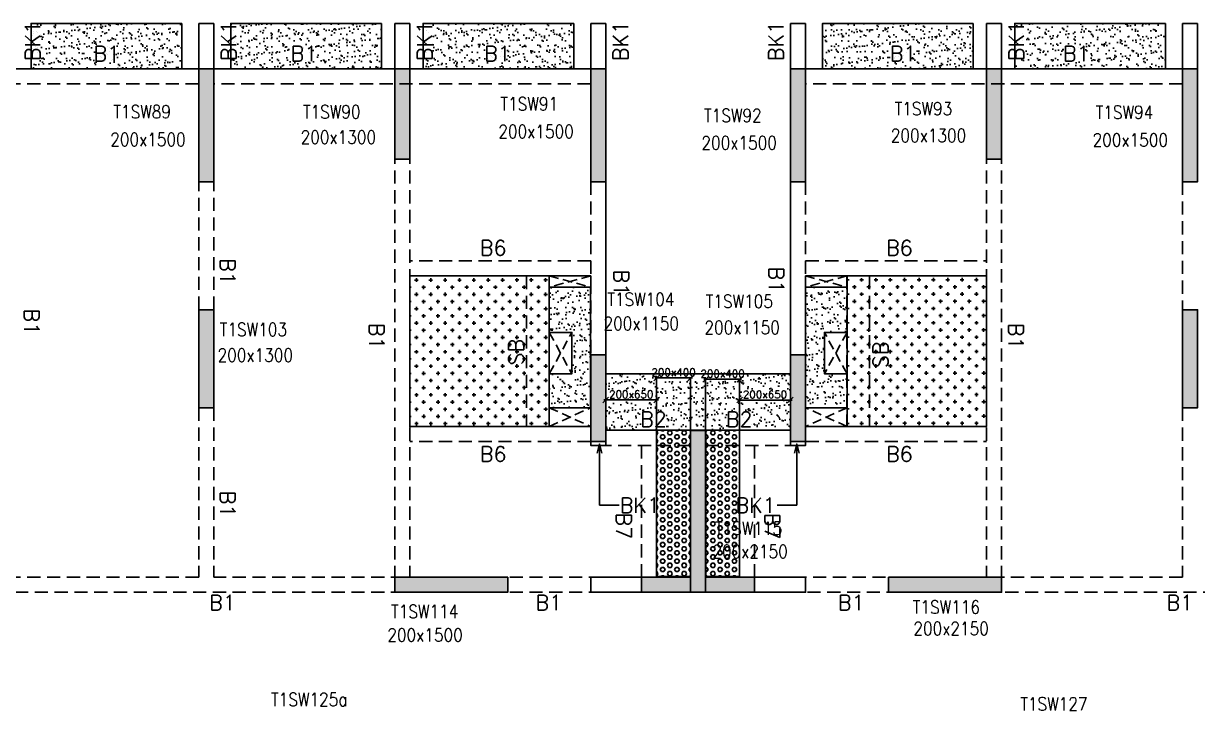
# Model space of a CAD drawing. Header units: millimetres. Extents: x 1078357 to 2594950, y -5122486 to -4636555.
# Drawn here: x 1537999 to 1553574, y -4662577 to -4653458 of the extents above; entities that cross this region are included whole.
import ezdxf

# ---------------------------------------------------------------- set-up
doc = ezdxf.new("R2010")
doc.units = ezdxf.units.MM
doc.header["$PDMODE"] = 35
for name, pattern in [('CONTINOUS', [0]), ('HIDDEN', [0.375, 0.25, -0.125]), ('New Retail block$0$CONTINOUS', [0])]:
    doc.linetypes.add(name, pattern=pattern)
doc.layers.get('0').update_dxf_attribs({"lineweight": 0})
doc.layers.get('Defpoints').update_dxf_attribs({"lineweight": 0})
for name, color, linetype, lineweight in [('A-_ANOTDIMA_D-', 6, 'Continuous', 13), ('COL. NO.', 30, 'Continuous', 25), ('COL. SIZE', 7, 'Continuous', 25), ('DIM', 9, 'Continuous', 25), ('HATCH', 8, 'Continuous', 30)]:
    doc.layers.add(name, color=color, linetype=linetype, lineweight=lineweight)
for name, color, linetype in [('B-200x325', 201, 'HIDDEN'), ('DROP SLAB', 8, 'Continuous'), ('NON STR. RCC WALL', 6, 'Continuous'), ('S-BEAM', 3, 'HIDDEN'), ('S-BEAM NO.', 6, 'Continuous'), ('S-COLUMN', 1, 'Continuous'), ('S-CUTOUT', 8, 'HIDDEN'), ('S-SLAB-PROJECTION', 54, 'New Retail block$0$CONTINOUS'), ('SLAB FOLD', 8, 'Continuous')]:
    doc.layers.add(name, color=color, linetype=linetype)
doc.styles.add('Roman', font='romans')
doc.styles.add('ROMANS', font='romans.shx', dxfattribs={"width": 0.85})
doc.dimstyles.new('HARESH', dxfattribs={"dimtxt": 150, "dimasz": 75, "dimexe": 0, "dimexo": 0, "dimgap": 25, "dimtad": 1, "dimdec": 0, "dimdsep": 46, "dimtxsty": 'Roman', "dimblk": 'OBLIQUE', "dimcen": 225, "dimdle": 25, "dimclrd": 2, "dimclre": 2, "dimclrt": 7, "dimadec": 8, "dimazin": 1, "dimtfac": 1, "dimtdec": 0, "dimtmove": 0, "dimatfit": 0, "dimfxl": 1, "dimlwd": -1, "dimlwe": -1, "dimarcsym": 0})
pattern_1 = [(37.4701541, (-1436358.95, 9333512.38), (-4.7236114, 146.8264517), [0, -115.824, 0, -129.54, 0, -123.825]), (7.4701541, (-1436358.95, 9333512.38), (134.9689868, 214.9772528), [0, -62.484, 0, -104.394, 0, -40.005]), (327.4701541, (-1436452.68, 9333512.43), (237.2979035, 0.3075449), [0, -38.1, 0, -137.16, 0, -179.07]), (317.4701541, (-1436452.68, 9333512.43), (229.1017424, 66.759465), [0, -19.05, 0, -89.916, 0, -102.87])]
pattern_2 = [(180.03079016, (-2892142.08, 14067667.74), (-95.1987999, -95.3011726), [47.625, -142.875]), (270.03079016, (-2892165.9, 14067691.54), (95.3011726, -95.1987999), [47.625, -142.875])]
pattern_3 = [(180, (1472199.53, -4472052.85), (-7e-15, -54.992613), [31.75, -63.5]), (300, (1472199.53, -4472052.85), (47.625, 27.496307), [31.75, -63.5]), (240, (1472167.78, -4472052.85), (47.625, -27.496307), [31.75, -63.5])]

# ---------------------------------------------------------------- blocks, each defined once
blk = doc.blocks.new('_Oblique')
at = {"color": 0, "linetype": 'ByBlock', "lineweight": -2}
blk.add_line((-0.5, -0.5), (0.5, 0.5), dxfattribs=at)
blk = doc.blocks.new('*D1235')
at = {"layer": 'Defpoints', "color": 0, "ltscale": 700, "transparency": 16777216}
for p in [(1546399, -4658162), (1546399, -4658857, 0), (1546849, -4658857, 0)]:
    blk.add_point(p, dxfattribs=at)
at = {"layer": 'DIM', "color": 2, "ltscale": 700, "transparency": 16777216}
for p, q in [((1546874, -4658162), (1546374, -4658162)), ((1546399, -4658857), (1546399, -4658162)), ((1546849, -4658857), (1546849, -4658162))]:
    blk.add_line(p, q, dxfattribs=at)
at = {"layer": 'DIM', "color": 2, "ltscale": 700, "transparency": 16777216, "xscale": 75, "yscale": 75, "zscale": 75, "rotation": 180}
blk.add_blockref('_Oblique', (1546399, -4658162), dxfattribs=at)
at = {"layer": 'DIM', "color": 2, "ltscale": 700, "transparency": 16777216, "xscale": 75, "yscale": 75, "zscale": 75}
blk.add_blockref('_Oblique', (1546849, -4658162), dxfattribs=at)
at = {"layer": 'DIM', "color": 7, "ltscale": 700, "transparency": 16777216, "insert": (1546624, -4658087), "char_height": 150, "attachment_point": 5, "style": 'Roman'}
blk.add_mtext('{\\H0.666667x;200x400}', dxfattribs=at)
blk = doc.blocks.new('*D1236')
at = {"layer": 'Defpoints', "color": 0, "ltscale": 700, "transparency": 16777216}
for p in [(1545724, -4658455), (1545724, -4658857, 0), (1546399, -4658857, 0)]:
    blk.add_point(p, dxfattribs=at)
at = {"layer": 'DIM', "color": 2, "ltscale": 700, "transparency": 16777216}
for p, q in [((1546424, -4658455), (1545699, -4658455)), ((1545724, -4658857), (1545724, -4658455)), ((1546399, -4658857), (1546399, -4658455))]:
    blk.add_line(p, q, dxfattribs=at)
at = {"layer": 'DIM', "color": 2, "ltscale": 700, "transparency": 16777216, "xscale": 75, "yscale": 75, "zscale": 75, "rotation": 180}
blk.add_blockref('_Oblique', (1545724, -4658455), dxfattribs=at)
at = {"layer": 'DIM', "color": 2, "ltscale": 700, "transparency": 16777216, "xscale": 75, "yscale": 75, "zscale": 75}
blk.add_blockref('_Oblique', (1546399, -4658455), dxfattribs=at)
at = {"layer": 'DIM', "color": 7, "ltscale": 700, "transparency": 16777216, "insert": (1546062, -4658380), "char_height": 150, "attachment_point": 5, "style": 'Roman'}
blk.add_mtext('{\\H0.666667x;200x650}', dxfattribs=at)
blk = doc.blocks.new('*D1237')
at = {"layer": 'Defpoints', "color": 0, "ltscale": 700, "transparency": 16777216}
for p in [(1547499, -4658181), (1547049, -4658857, 0), (1547499, -4658857, 0)]:
    blk.add_point(p, dxfattribs=at)
at = {"layer": 'DIM', "color": 2, "ltscale": 700, "transparency": 16777216}
for p, q in [((1547024, -4658181), (1547524, -4658181)), ((1547049, -4658857), (1547049, -4658181)), ((1547499, -4658857), (1547499, -4658181))]:
    blk.add_line(p, q, dxfattribs=at)
at = {"layer": 'DIM', "color": 2, "ltscale": 700, "transparency": 16777216, "xscale": 75, "yscale": 75, "zscale": 75, "rotation": 180}
blk.add_blockref('_Oblique', (1547049, -4658181), dxfattribs=at)
at = {"layer": 'DIM', "color": 2, "ltscale": 700, "transparency": 16777216, "xscale": 75, "yscale": 75, "zscale": 75}
blk.add_blockref('_Oblique', (1547499, -4658181), dxfattribs=at)
at = {"layer": 'DIM', "color": 7, "ltscale": 700, "transparency": 16777216, "insert": (1547274, -4658106), "char_height": 150, "attachment_point": 5, "style": 'Roman'}
blk.add_mtext('{\\H0.666667x;200x400}', dxfattribs=at)
blk = doc.blocks.new('*D1238')
at = {"layer": 'Defpoints', "color": 0, "ltscale": 700, "transparency": 16777216}
for p in [(1548174, -4658457), (1547499, -4658857, 0), (1548174, -4658857, 0)]:
    blk.add_point(p, dxfattribs=at)
at = {"layer": 'DIM', "color": 2, "ltscale": 700, "transparency": 16777216}
for p, q in [((1547474, -4658457), (1548199, -4658457)), ((1547499, -4658857), (1547499, -4658457)), ((1548174, -4658857), (1548174, -4658457))]:
    blk.add_line(p, q, dxfattribs=at)
at = {"layer": 'DIM', "color": 2, "ltscale": 700, "transparency": 16777216, "xscale": 75, "yscale": 75, "zscale": 75, "rotation": 180}
blk.add_blockref('_Oblique', (1547499, -4658457), dxfattribs=at)
at = {"layer": 'DIM', "color": 2, "ltscale": 700, "transparency": 16777216, "xscale": 75, "yscale": 75, "zscale": 75}
blk.add_blockref('_Oblique', (1548174, -4658457), dxfattribs=at)
at = {"layer": 'DIM', "color": 7, "ltscale": 700, "transparency": 16777216, "insert": (1547837, -4658382), "char_height": 150, "attachment_point": 5, "style": 'Roman'}
blk.add_mtext('{\\H0.666667x;200x650}', dxfattribs=at)
blk = doc.blocks.new('G$CD63B60BD')
at = {"layer": 'COL. NO.', "linetype": 'Continuous', "style": 'ROMANS', "width": 0.85}
for s, p in [('T1SW91', (74827, 15346, -320)), ('T1SW93', (80056, 15282, -320)), ('T1SW89', (69692, 15241, -320)), ('T1SW90', (72207, 15239, -270)), ('T1SW92', (77528, 15192, -320)), ('T1SW94', (82723, 15234, -320)), ('T1SW104', (76244, 12751, -320)), ('T1SW105', (77550, 12725, -320)), ('T1SW103', (71104, 12350, -320)), ('T1SW115', (77672, 9711, -320)), ('T1SW114', (73376, 8609, -320)), ('T1SW116', (80297, 8667, -320)), ('T1SW125a', (71784, 7441, -320)), ('T1SW127', (81723, 7381, -320))]:
    blk.add_text(s, height=175, dxfattribs=at).set_placement(p)
at = {"layer": 'COL. SIZE', "linetype": 'Continuous', "style": 'ROMANS', "width": 0.85}
for s, p in [('200x1500', (74800, 14979, -320)), ('200x1500', (69651, 14873, -320)), ('200x1300', (72177, 14904, -270)), ('200x1500', (77494, 14828, -320)), ('200x1300', (80006, 14926, -320)), ('200x1500', (82683, 14866, -320)), ('200x1150', (76195, 12430, -320)), ('200x1150', (77534, 12377, -320)), ('200x1300', (71075, 12010, -320)), ('200x2150', (77639, 9404, -320)), ('200x1500', (73327, 8296, -320)), ('200x2150', (80306, 8381, -320))]:
    blk.add_text(s, height=175, dxfattribs=at).set_placement(p)

msp = doc.modelspace()

# ---------------------------------------------------------------- hatches: boundary and pattern name
at = {"layer": 'DROP SLAB'}
h = msp.add_hatch(dxfattribs=at)
h.set_pattern_fill('CROSS', color=8, scale=15, angle=179.96921)
h.set_pattern_definition(pattern_2)
h.paths.add_polyline_path([(1544974.1, -4656808.1), (1543124.4, -4656808.1), (1543124.4, -4658807.9), (1544974.1, -4658807.9)])
h = msp.add_hatch(dxfattribs=at)
h.set_pattern_fill('CROSS', color=8, scale=15, angle=0.03079)
h.set_pattern_definition(pattern_2)
h.paths.add_polyline_path([(1548924.5, -4656808.1), (1550774.4, -4656808.1), (1550774.4, -4658807.9), (1548924.5, -4658807.9)])
at = {"layer": 'HATCH'}
h = msp.add_hatch(dxfattribs=at)
h.set_pattern_fill('AR-SAND', color=8, scale=3, angle=179.97015)
h.set_pattern_definition([(37.4701541, (-1425858.95, 9333512.38), (-4.7236114, 146.8264517), [0, -115.824, 0, -129.54, 0, -123.825]), (7.4701541, (-1425858.95, 9333512.38), (134.9689868, 214.9772528), [0, -62.484, 0, -104.394, 0, -40.005]), (327.4701541, (-1425952.68, 9333512.43), (237.2979035, 0.3075449), [0, -38.1, 0, -137.16, 0, -179.07]), (317.4701541, (-1425952.68, 9333512.43), (229.1017424, 66.759465), [0, -19.05, 0, -89.916, 0, -102.87])])
h.paths.add_polyline_path([(1540099.6, -4653457.9), (1538099.6, -4653457.9), (1538099.6, -4654057.9), (1540099.6, -4654057.9)])
h = msp.add_hatch(dxfattribs=at)
h.set_pattern_fill('AR-SAND', color=8, scale=3, angle=179.97015)
h.set_pattern_definition([(37.4701541, (-1428508.95, 9333512.38), (-4.7236114, 146.8264517), [0, -115.824, 0, -129.54, 0, -123.825]), (7.4701541, (-1428508.95, 9333512.38), (134.9689868, 214.9772528), [0, -62.484, 0, -104.394, 0, -40.005]), (327.4701541, (-1428602.68, 9333512.43), (237.2979035, 0.3075449), [0, -38.1, 0, -137.16, 0, -179.07]), (317.4701541, (-1428602.68, 9333512.43), (229.1017424, 66.759465), [0, -19.05, 0, -89.916, 0, -102.87])])
h.paths.add_polyline_path([(1542749.6, -4653457.9), (1540749.6, -4653457.9), (1540749.6, -4654057.9), (1542749.6, -4654057.9)])
h = msp.add_hatch(dxfattribs=at)
h.set_pattern_fill('AR-SAND', color=8, scale=3, angle=179.97015)
h.set_pattern_definition([(37.4701541, (-1431058.95, 9333512.38), (-4.7236114, 146.8264517), [0, -115.824, 0, -129.54, 0, -123.825]), (7.4701541, (-1431058.95, 9333512.38), (134.9689868, 214.9772528), [0, -62.484, 0, -104.394, 0, -40.005]), (327.4701541, (-1431152.68, 9333512.43), (237.2979035, 0.3075449), [0, -38.1, 0, -137.16, 0, -179.07]), (317.4701541, (-1431152.68, 9333512.43), (229.1017424, 66.759465), [0, -19.05, 0, -89.916, 0, -102.87])])
h.paths.add_polyline_path([(1545299.6, -4653457.9), (1543299.6, -4653457.9), (1543299.6, -4654057.9), (1545299.6, -4654057.9)])
h = msp.add_hatch(dxfattribs=at)
h.set_pattern_fill('AR-SAND', color=8, scale=3, angle=179.97015)
h.set_pattern_definition(pattern_1)
h.paths.add_polyline_path([(1550599.6, -4653457.9), (1548599.6, -4653457.9), (1548599.6, -4654057.9), (1550599.6, -4654057.9)])
h = msp.add_hatch(dxfattribs=at)
h.set_pattern_fill('AR-SAND', color=8, scale=3, angle=179.97015)
h.set_pattern_definition(pattern_1)
h.paths.add_polyline_path([(1553149.6, -4653457.9), (1551149.6, -4653457.9), (1551149.6, -4654057.9), (1553149.6, -4654057.9)])
h = msp.add_hatch(dxfattribs=at)
h.set_pattern_fill('AR-SAND', color=8, scale=3, angle=0.02985)
h.set_pattern_definition([(37.47015413, (-3486509.23, 18701550.77), (-4.72361136, 146.8264517), [0, -115.824, 0, -129.54, 0, -123.825]), (7.4701541, (-3486509.23, 18701550.77), (134.9689868, 214.9772528), [0, -62.484, 0, -104.394, 0, -40.005]), (327.4701541, (-3486602.95, 18701550.82), (237.2979035, 0.3075449), [0, -38.1, 0, -137.16, 0, -179.07]), (317.4701541, (-3486602.95, 18701550.82), (229.1017424, 66.759465), [0, -19.05, 0, -89.916, 0, -102.87])])
h.paths.add_polyline_path([(1545523.8, -4656957.9), (1544973.8, -4656957.9), (1544973.8, -4657557.9), (1545273.8, -4657557.9), (1545273.8, -4658107.9), (1544973.8, -4658107.8), (1544973.8, -4658557.9), (1545523.8, -4658557.9)])
h = msp.add_hatch(dxfattribs=at)
h.set_pattern_fill('AR-SAND', color=8, scale=3, angle=179.97015)
h.set_pattern_definition([(37.47015413, (-3486508.45, 18701550.69), (-4.72361136, 146.8264517), [0, -115.824, 0, -129.54, 0, -123.825]), (7.4701541, (-3486508.45, 18701550.7), (134.9689868, 214.9772528), [0, -62.484, 0, -104.394, 0, -40.005]), (327.4701541, (-3486602.18, 18701550.74), (237.2979035, 0.3075449), [0, -38.1, 0, -137.16, 0, -179.07]), (317.4701541, (-3486602.18, 18701550.74), (229.1017424, 66.759465), [0, -19.05, 0, -89.916, 0, -102.87])])
h.paths.add_polyline_path([(1548374.5, -4656957.9), (1548924.5, -4656957.9), (1548924.5, -4657558), (1548624.5, -4657558), (1548624.5, -4658107.9), (1548924.5, -4658107.9), (1548924.5, -4658557.9), (1548374.5, -4658557.9)])
h = msp.add_hatch(dxfattribs=at)
h.set_pattern_fill('AR-SAND', color=8, scale=3, angle=179.97015)
h.set_pattern_definition([(37.4701541, (-2528283.58, 14017481.48), (-4.72361136, 146.8264517), [0, -115.824, 0, -129.54, 0, -123.825]), (7.4701541, (-2528283.58, 14017481.48), (134.9689868, 214.9772528), [0, -62.484, 0, -104.394, 0, -40.005]), (327.4701541, (-2528377.3, 14017481.53), (237.2979035, 0.3075449), [0, -38.1, 0, -137.16, 0, -179.07]), (317.4701541, (-2528377.3, 14017481.53), (229.1017424, 66.759465), [0, -19.05, 0, -89.916, 0, -102.87])])
h.paths.add_polyline_path([(1548174.7, -4658107.8), (1545724.7, -4658107.8), (1545724.7, -4658857.8), (1548174.7, -4658857.8)])
h = msp.add_hatch(dxfattribs=at)
h.set_pattern_fill('AR-SAND', color=8, scale=3, angle=179.97015)
h.set_pattern_definition([(37.4701541, (-2528283.67, 14017481.48), (-4.72361136, 146.8264517), [0, -115.824, 0, -129.54, 0, -123.825]), (7.4701541, (-2528283.67, 14017481.48), (134.9689868, 214.9772528), [0, -62.484, 0, -104.394, 0, -40.005]), (327.4701541, (-2528377.39, 14017481.53), (237.2979035, 0.3075449), [0, -38.1, 0, -137.16, 0, -179.07]), (317.4701541, (-2528377.4, 14017481.53), (229.1017424, 66.759465), [0, -19.05, 0, -89.916, 0, -102.87])])
h.paths.add_polyline_path([(1548174.6, -4658257.9), (1545724.6, -4658257.9), (1545724.6, -4658857.8), (1548174.6, -4658857.8)])
at = {"layer": 'HATCH', "ltscale": 1000}
h = msp.add_hatch(dxfattribs=at)
h.set_pattern_fill('HEX', color=8, scale=10, angle=180)
h.set_pattern_definition(pattern_3)
h.paths.add_polyline_path([(1546849.5, -4660797.2), (1546399.5, -4660797.2), (1546399.5, -4658857.9), (1546849.5, -4658857.9)])
h = msp.add_hatch(dxfattribs=at)
h.set_pattern_fill('HEX', color=8, scale=10, angle=180)
h.set_pattern_definition(pattern_3)
h.paths.add_polyline_path([(1547499.5, -4660797.8), (1547049.5, -4660797.8), (1547049.5, -4658857.9), (1547499.5, -4658857.9)])
at = {"layer": 'S-COLUMN', "lineweight": 25, "extrusion": (-1.00316e-06, 2.11765e-11, 1)}
h = msp.add_hatch(color=1, dxfattribs=at)
h.dxf.hatch_style = 1
h.paths.add_polyline_path([(1540324.4, -4654057.9), (1540524.4, -4654057.9), (1540524.4, -4655557.9), (1540324.4, -4655557.9)])
at = {"layer": 'S-COLUMN', "lineweight": 25, "extrusion": (1.00316e-06, 1.91639e-11, 1)}
h = msp.add_hatch(color=1, dxfattribs=at)
h.dxf.hatch_style = 1
h.paths.add_polyline_path([(1540524.4, -4654057.9), (1540324.4, -4654057.9), (1540324.4, -4655557.9), (1540524.4, -4655557.9)])
at = {"layer": 'S-COLUMN', "lineweight": 25}
h = msp.add_hatch(color=1, dxfattribs=at)
h.dxf.hatch_style = 1
h.paths.add_polyline_path([(1542924.4, -4655257.9), (1543124.4, -4655257.9), (1543124.4, -4654057.9), (1542924.4, -4654057.9)])
at = {"layer": 'S-COLUMN', "lineweight": 25, "extrusion": (-1.00316e-06, 2.11765e-11, 1)}
h = msp.add_hatch(color=1, dxfattribs=at)
h.dxf.hatch_style = 1
h.paths.add_polyline_path([(1545524.4, -4654057.9), (1545724.4, -4654057.9), (1545724.4, -4655557.9), (1545524.4, -4655557.9)])
at = {"layer": 'S-COLUMN', "lineweight": 25, "extrusion": (1.00316e-06, 1.91639e-11, 1)}
h = msp.add_hatch(color=1, dxfattribs=at)
h.dxf.hatch_style = 1
h.paths.add_polyline_path([(1548374.4, -4654057.9), (1548174.4, -4654057.9), (1548174.4, -4655557.9), (1548374.4, -4655557.9)])
at = {"layer": 'S-COLUMN', "lineweight": 25}
h = msp.add_hatch(color=1, dxfattribs=at)
h.dxf.hatch_style = 1
h.paths.add_polyline_path([(1550774.4, -4655257.9), (1550974.4, -4655257.9), (1550974.4, -4654057.9), (1550774.4, -4654057.9)])
at = {"layer": 'S-COLUMN', "lineweight": 25, "extrusion": (-1.00316e-06, 2.11765e-11, 1)}
h = msp.add_hatch(color=1, dxfattribs=at)
h.dxf.hatch_style = 1
h.paths.add_polyline_path([(1553374.4, -4654057.9), (1553574.4, -4654057.9), (1553574.4, -4655557.9), (1553374.4, -4655557.9)])
at = {"layer": 'S-COLUMN', "lineweight": 25, "extrusion": (1.00316e-06, 1.91639e-11, 1)}
h = msp.add_hatch(color=1, dxfattribs=at)
h.dxf.hatch_style = 1
h.paths.add_polyline_path([(1553574.4, -4654057.9), (1553374.4, -4654057.9), (1553374.4, -4655557.9), (1553574.4, -4655557.9)])
at = {"layer": 'S-COLUMN', "lineweight": 25, "extrusion": (-1.00316e-06, 2.11765e-11, 1)}
h = msp.add_hatch(color=1, dxfattribs=at)
h.dxf.hatch_style = 1
h.paths.add_polyline_path([(1540324.4, -4658557.9), (1540524.4, -4658557.9), (1540524.4, -4657257.9), (1540324.4, -4657257.9)])
at = {"layer": 'S-COLUMN', "lineweight": 25, "extrusion": (1.00316e-06, 1.91639e-11, 1)}
h = msp.add_hatch(color=1, dxfattribs=at)
h.dxf.hatch_style = 1
h.paths.add_polyline_path([(1540524.4, -4658557.9), (1540324.4, -4658557.9), (1540324.4, -4657257.9), (1540524.4, -4657257.9)])
at = {"layer": 'S-COLUMN', "lineweight": 25, "extrusion": (-1.00316e-06, 2.11765e-11, 1)}
h = msp.add_hatch(color=1, dxfattribs=at)
h.dxf.hatch_style = 1
h.paths.add_polyline_path([(1553374.4, -4658557.9), (1553574.4, -4658557.9), (1553574.4, -4657257.9), (1553374.4, -4657257.9)])
at = {"layer": 'S-COLUMN', "lineweight": 25, "extrusion": (1.00316e-06, 1.91639e-11, 1)}
h = msp.add_hatch(color=1, dxfattribs=at)
h.dxf.hatch_style = 1
h.paths.add_polyline_path([(1553574.4, -4658557.9), (1553374.4, -4658557.9), (1553374.4, -4657257.9), (1553574.4, -4657257.9)])
at = {"layer": 'S-COLUMN', "lineweight": 25, "extrusion": (-1.00316e-06, 2.11765e-11, 1)}
h = msp.add_hatch(color=1, dxfattribs=at)
h.dxf.hatch_style = 1
h.paths.add_polyline_path([(1545524.4, -4659007.9), (1545724.4, -4659007.9), (1545724.4, -4657857.9), (1545524.4, -4657857.9)])
at = {"layer": 'S-COLUMN', "lineweight": 25, "extrusion": (1.00316e-06, 1.91639e-11, 1)}
h = msp.add_hatch(color=1, dxfattribs=at)
h.dxf.hatch_style = 1
h.paths.add_polyline_path([(1548374.4, -4659007.9), (1548174.4, -4659007.9), (1548174.4, -4657857.9), (1548374.4, -4657857.9)])
at = {"layer": 'S-COLUMN', "lineweight": 25}
h = msp.add_hatch(color=1, dxfattribs=at)
h.dxf.hatch_style = 1
h.paths.add_polyline_path([(1546849.4, -4660808), (1546199.4, -4660808), (1546199.4, -4661008), (1547049.4, -4661008), (1547049.4, -4658858), (1546849.4, -4658858)])
at = {"layer": 'S-COLUMN', "lineweight": 25, "extrusion": (1.00316e-06, 1.91639e-11, 1)}
h = msp.add_hatch(color=1, dxfattribs=at)
h.dxf.hatch_style = 1
h.paths.add_polyline_path([(1547049.4, -4660808), (1547699.4, -4660808), (1547699.4, -4661008), (1546849.4, -4661008), (1546849.4, -4658858), (1547049.4, -4658858)])
at = {"layer": 'S-COLUMN', "lineweight": 25}
h = msp.add_hatch(color=1, dxfattribs=at)
h.dxf.hatch_style = 1
h.paths.add_polyline_path([(1542924.4, -4660807.9), (1544424.4, -4660807.9), (1544424.4, -4661007.9), (1542924.4, -4661007.9)])
h = msp.add_hatch(color=1, dxfattribs=at)
h.dxf.hatch_style = 1
h.paths.add_polyline_path([(1549474.4, -4660807.9), (1550974.4, -4660807.9), (1550974.4, -4661007.9), (1549474.4, -4661007.9)])

# ---------------------------------------------------------------- linework, layer by layer
at = {"layer": 'DROP SLAB', "color": 3, "linetype": 'CONTINOUS', "ltscale": 500, "elevation": 0}
for points in [[(1544974.1, -4656808.1), (1543124.4, -4656808.1), (1543124.4, -4658807.9), (1544974.1, -4658807.9)], [(1544974.1, -4656808.2), (1545524.1, -4656808.2), (1545524.1, -4656957.9), (1544974.1, -4656957.9)], [(1548924.5, -4656808.2), (1548374.5, -4656808.2), (1548374.5, -4656957.9), (1548924.5, -4656957.9)], [(1548924.5, -4656808.1), (1550774.4, -4656808.1), (1550774.4, -4658807.9), (1548924.5, -4658807.9)], [(1544974.4, -4657557.9), (1545274.4, -4657557.9), (1545274.4, -4658107.9), (1544974.4, -4658107.9)], [(1548924.5, -4657557.9), (1548624.5, -4657557.9), (1548624.5, -4658107.9), (1548924.5, -4658107.9)], [(1544974.5, -4658557.9), (1545524.4, -4658557.9), (1545524.4, -4658807.9), (1544974.5, -4658807.9)], [(1548924.5, -4658557.9), (1548374.7, -4658557.9), (1548374.7, -4658807.9), (1548924.5, -4658807.9)]]:
    msp.add_lwpolyline(points, close=True, dxfattribs=at)
at = {"layer": 'NON STR. RCC WALL', "elevation": 0}
for points in [[(1546199.4, -4660808), (1546199.4, -4661008), (1545524.4, -4661007.9), (1545524.4, -4660807.9)], [(1548374.4, -4660807.9), (1548374.4, -4661007.9), (1547699.4, -4661008), (1547699.4, -4660808)]]:
    msp.add_lwpolyline(points, close=True, dxfattribs=at)
at = {"layer": 'S-BEAM', "linetype": 'CONTINOUS', "ltscale": 700}
for p, q in [((1540524.4, -4653457.8, 0), (1540324.4, -4653457.8, 0)), ((1540324.4, -4653457.8, 0), (1540324.4, -4654057.8, 0)), ((1540524.4, -4654057.8, 0), (1540524.4, -4653457.8, 0)), ((1543124.4, -4653457.8, 0), (1542924.4, -4653457.8, 0)), ((1542924.4, -4653457.8, 0), (1542924.4, -4654057.8)), ((1543124.4, -4654057.8), (1543124.4, -4653457.8, 0)), ((1545724.4, -4653457.9, 0), (1545524.4, -4653457.9, 0)), ((1545524.4, -4653457.9, 0), (1545524.4, -4654057.9)), ((1545724.4, -4654057.9), (1545724.4, -4653457.9, 0)), ((1548374.4, -4653457.8, 0), (1548174.4, -4653457.8, 0)), ((1548174.4, -4653457.8, 0), (1548174.4, -4654057.8, 0)), ((1548374.4, -4654057.8, 0), (1548374.4, -4653457.8, 0)), ((1550974.4, -4653457.8, 0), (1550774.4, -4653457.8, 0)), ((1550774.4, -4653457.8, 0), (1550774.4, -4654057.8)), ((1550974.4, -4654057.8), (1550974.4, -4653457.8, 0)), ((1553574.4, -4653457.8, 0), (1553374.4, -4653457.8, 0)), ((1553374.4, -4653457.8, 0), (1553374.4, -4654057.8, 0)), ((1553574.4, -4654057.8, 0), (1553574.4, -4653457.8, 0)), ((1540324.6, -4654057.9, 0), (1535324.6, -4654057.9, 0)), ((1545524.6, -4654057.9, 0), (1540524.6, -4654057.9, 0)), ((1553374.6, -4654057.9, 0), (1548374.6, -4654057.9, 0)), ((1545724.6, -4655557.8, 0), (1545724.6, -4658057.9, 0)), ((1548174.6, -4655557.8, 0), (1548174.6, -4658057.9, 0)), ((1548174.6, -4658857.8, 0), (1545724.6, -4658857.8, 0))]:
    msp.add_line(p, q, dxfattribs=at)
at = {"layer": 'S-BEAM', "linetype": 'HIDDEN', "ltscale": 700}
for p, q in [((1540324.6, -4654257.9, 0), (1535324.6, -4654257.9, 0)), ((1545524.6, -4654257.9, 0), (1540524.6, -4654257.9, 0)), ((1553374.6, -4654257.9, 0), (1548374.6, -4654257.9, 0)), ((1542924.6, -4654357.9, 0), (1542924.6, -4660807.8, 0)), ((1543124.6, -4654357.9, 0), (1543124.6, -4660807.8, 0)), ((1550774.6, -4654357.9, 0), (1550774.6, -4660807.8, 0)), ((1550974.6, -4654357.9, 0), (1550974.6, -4660807.8, 0)), ((1540324.6, -4657257.8, 0), (1540324.6, -4655557.8, 0)), ((1540524.6, -4657257.8, 0), (1540524.6, -4655557.8, 0)), ((1545524.6, -4655557.8, 0), (1545524.6, -4658057.9, 0)), ((1548374.6, -4655557.8, 0), (1548374.6, -4658057.9, 0)), ((1553374.6, -4655557.8, 0), (1553374.6, -4657257.8, 0)), ((1544674.1, -4656808.2, 0), (1544674.1, -4658808, 0)), ((1548924.4, -4656808.4, 0), (1548924.4, -4658808.2, 0)), ((1549224.4, -4656808.4, 0), (1549224.4, -4658808.2, 0)), ((1540324.6, -4658557.9, 0), (1540324.6, -4660807.8, 0)), ((1540524.6, -4658557.9, 0), (1540524.6, -4660807.8, 0)), ((1553374.6, -4658557.9, 0), (1553374.6, -4660807.8, 0)), ((1546849.6, -4659057.8, 0), (1545724.6, -4659057.8, 0)), ((1547049.6, -4659057.8, 0), (1548174.6, -4659057.8, 0)), ((1540324.6, -4660807.8, 0), (1533999.4, -4660807.8, 0)), ((1546199.4, -4660807.8, 0), (1540524.6, -4660807.8, 0)), ((1553374.6, -4660807.8, 0), (1547699.4, -4660807.8, 0)), ((1546199.4, -4661007.8, 0), (1533999.4, -4661007.8, 0)), ((1555924.6, -4661007.8, 0), (1547699.4, -4661007.8, 0))]:
    msp.add_line(p, q, dxfattribs=at)
at = {"layer": 'S-BEAM', "ltscale": 700}
for p, q in [((1545524.4, -4656608.2, 0), (1543124.4, -4656608.1, 0)), ((1548374.3, -4656608.1, 0), (1550774.3, -4656608.1, 0)), ((1545524.2, -4659008, 0), (1543124.4, -4659007.9, 0)), ((1546199.2, -4659057.9, 0), (1546199.2, -4660807.9)), ((1547699.5, -4659057.9, 0), (1547699.5, -4660807.9)), ((1548374.5, -4659007.9, 0), (1550774.3, -4659007.9, 0))]:
    msp.add_line(p, q, dxfattribs=at)
at = {"layer": 'S-BEAM', "linetype": 'Continuous', "ltscale": 700}
for p, q in [((1545524.4, -4656808.2, 0), (1543124.4, -4656808.1, 0)), ((1548374.3, -4656808.1, 0), (1550774.3, -4656808.1, 0)), ((1545524.2, -4658808, 0), (1543124.4, -4658807.9, 0)), ((1548374.5, -4658807.9, 0), (1550774.3, -4658807.9, 0)), ((1546399.2, -4659057.9, 0), (1546399.2, -4660797.2, 0)), ((1547499.5, -4659057.9, 0), (1547499.5, -4660797.2, 0))]:
    msp.add_line(p, q, dxfattribs=at)
at = {"layer": 'S-BEAM', "linetype": 'ByBlock', "ltscale": 700}
msp.add_line((1544974.1, -4656808.2, 0), (1544974.1, -4658808, 0), dxfattribs=at)
at = {"layer": 'S-BEAM', "linetype": 'Continuous', "ltscale": 700, "elevation": 0}
for points in [[(1545524.6, -4659007.9), (1545724.7, -4659007.9), (1545724.7, -4659058), (1545524.6, -4659058)], [(1548374.6, -4659007.9), (1548174.6, -4659007.9), (1548174.6, -4659058), (1548374.6, -4659058)]]:
    msp.add_lwpolyline(points, close=True, dxfattribs=at)
at = {"layer": 'S-COLUMN', "color": 1, "lineweight": 25, "extrusion": (-1.00316e-06, 2.11765e-11, 1)}
for points, elevation in [([(1540324.4, -4654057.9), (1540524.4, -4654057.9), (1540524.4, -4655557.9), (1540324.4, -4655557.9)], -1.6), ([(1545524.4, -4654057.9), (1545724.4, -4654057.9), (1545724.4, -4655557.9), (1545524.4, -4655557.9)], -1.6), ([(1553374.4, -4654057.9), (1553574.4, -4654057.9), (1553574.4, -4655557.9), (1553374.4, -4655557.9)], -1.6), ([(1540324.4, -4658557.9), (1540524.4, -4658557.9), (1540524.4, -4657257.9), (1540324.4, -4657257.9)], -1.5), ([(1553374.4, -4658557.9), (1553574.4, -4658557.9), (1553574.4, -4657257.9), (1553374.4, -4657257.9)], -1.6), ([(1545524.4, -4659007.9), (1545724.4, -4659007.9), (1545724.4, -4657857.9), (1545524.4, -4657857.9)], -1.6)]:
    msp.add_lwpolyline(points, close=True, dxfattribs=dict(at, elevation=elevation))
at = {"layer": 'S-COLUMN', "color": 1, "lineweight": 25, "extrusion": (1.00316e-06, 1.91639e-11, 1)}
for points, elevation in [([(1540524.4, -4654057.9), (1540324.4, -4654057.9), (1540324.4, -4655557.9), (1540524.4, -4655557.9)], 1.5), ([(1548374.4, -4654057.9), (1548174.4, -4654057.9), (1548174.4, -4655557.9), (1548374.4, -4655557.9)], 1.6), ([(1553574.4, -4654057.9), (1553374.4, -4654057.9), (1553374.4, -4655557.9), (1553574.4, -4655557.9)], 1.6), ([(1540524.4, -4658557.9), (1540324.4, -4658557.9), (1540324.4, -4657257.9), (1540524.4, -4657257.9)], 1.5), ([(1553574.4, -4658557.9), (1553374.4, -4658557.9), (1553374.4, -4657257.9), (1553574.4, -4657257.9)], 1.3), ([(1548374.4, -4659007.9), (1548174.4, -4659007.9), (1548174.4, -4657857.9), (1548374.4, -4657857.9)], 1.6)]:
    msp.add_lwpolyline(points, close=True, dxfattribs=dict(at, elevation=elevation))
at = {"layer": 'S-COLUMN', "color": 1, "lineweight": 25, "elevation": 0}
for points in [[(1542924.4, -4654057.9), (1543124.4, -4654057.9), (1543124.4, -4655257.9), (1542924.4, -4655257.9)], [(1550774.4, -4654057.9), (1550974.4, -4654057.9), (1550974.4, -4655257.9), (1550774.4, -4655257.9)], [(1542924.4, -4660807.9), (1544424.4, -4660807.9), (1544424.4, -4661007.9), (1542924.4, -4661007.9)], [(1549474.4, -4660807.9), (1550974.4, -4660807.9), (1550974.4, -4661007.9), (1549474.4, -4661007.9)]]:
    msp.add_lwpolyline(points, close=True, dxfattribs=at)
msp.add_lwpolyline([(1546849.4, -4660808), (1546199.4, -4660808), (1546199.4, -4661008), (1547049.4, -4661008), (1547049.4, -4658858), (1546849.4, -4658858), (1546849.4, -4660808)], dxfattribs=at)
at = {"layer": 'S-COLUMN', "color": 1, "lineweight": 25, "extrusion": (1.00316e-06, 1.91639e-11, 1), "elevation": 1.5}
msp.add_lwpolyline([(1547049.4, -4660808), (1547699.4, -4660808), (1547699.4, -4661008), (1546849.4, -4661008), (1546849.4, -4658858), (1547049.4, -4658858), (1547049.4, -4660808)], dxfattribs=at)
at = {"layer": 'S-CUTOUT', "ltscale": 500}
for p, q in [((1545524.1, -4656807.9, 0), (1544974.1, -4656957.9, 0)), ((1544974.9, -4656808.2, 0), (1545524.1, -4656957.9, 0)), ((1548374.5, -4656807.9, 0), (1548924.5, -4656957.9, 0)), ((1548923.7, -4656808.2, 0), (1548374.5, -4656957.9, 0)), ((1544974.4, -4657557.9, 0), (1545274.4, -4658107.9, 0)), ((1544974.4, -4658107.9, 0), (1545274.4, -4657557.9, 0)), ((1548924.6, -4657557.9, 0), (1548624.5, -4658107.9, 0)), ((1548924.6, -4658107.9, 0), (1548624.5, -4657557.9, 0)), ((1544974.5, -4658557.9, 0), (1545524.4, -4658807.9, 0)), ((1544974.5, -4658807.9, 0), (1545524.5, -4658557.9, 0)), ((1548924.5, -4658807.9, 0), (1548374.5, -4658557.9, 0)), ((1548924.5, -4658557.9, 0), (1548374.7, -4658807.9, 0))]:
    msp.add_line(p, q, dxfattribs=at)
at = {"layer": 'S-SLAB-PROJECTION', "elevation": 0}
for points in [[(1540099.6, -4653457.9), (1538099.6, -4653457.9), (1538099.6, -4654057.9), (1540099.6, -4654057.9)], [(1542749.6, -4653457.9), (1540749.6, -4653457.9), (1540749.6, -4654057.9), (1542749.6, -4654057.9)], [(1545299.6, -4653457.9), (1543299.6, -4653457.9), (1543299.6, -4654057.9), (1545299.6, -4654057.9)], [(1550599.6, -4653457.9), (1548599.6, -4653457.9), (1548599.6, -4654057.9), (1550599.6, -4654057.9)], [(1553149.6, -4653457.9), (1551149.6, -4653457.9), (1551149.6, -4654057.9), (1553149.6, -4654057.9)], [(1548174.7, -4658107.8), (1545724.7, -4658107.8), (1545724.7, -4658857.8), (1548174.7, -4658857.8)]]:
    msp.add_lwpolyline(points, close=True, dxfattribs=at)
at = {"layer": 'SLAB FOLD', "color": 8, "ltscale": 1000, "elevation": 0}
for points in [[(1545523.8, -4656957.9), (1544973.8, -4656957.9), (1544973.8, -4657557.9), (1545273.8, -4657557.9), (1545273.8, -4658107.9), (1544973.8, -4658107.8), (1544973.8, -4658557.9), (1545523.8, -4658557.9), (1545523.8, -4656957.9)], [(1548374.5, -4656957.9), (1548924.5, -4656957.9), (1548924.5, -4657558), (1548624.5, -4657558), (1548624.5, -4658107.9), (1548924.5, -4658107.9), (1548924.5, -4658557.9), (1548374.5, -4658557.9), (1548374.5, -4656957.9)]]:
    msp.add_lwpolyline(points, dxfattribs=at)
for points in [[(1546399.4, -4660797.2), (1546849.4, -4660797.2), (1546849.4, -4658857.9), (1546399.4, -4658857.9)], [(1547499.7, -4660797.2), (1547049.5, -4660797.2), (1547049.5, -4658857.9), (1547499.7, -4658857.9)]]:
    msp.add_lwpolyline(points, close=True, dxfattribs=at)

# ---------------------------------------------------------------- block references
at = {"layer": 'A-_ANOTDIMA_D-', "color": 2, "ltscale": 700}
msp.add_blockref('G$CD63B60BD', (1469499.4, -4669957.9, 0), dxfattribs=at)

# ---------------------------------------------------------------- texts
at = {"layer": 'B-200x325', "linetype": 'Continuous', "ltscale": 700, "style": 'ROMANS'}
for rotation, p in [(0.00055, (1544054.9, -4656536, -2.7)), (359.99866, (1549443.9, -4656536, -2.7)), (0.00055, (1544054.8, -4659273.2, -2.7)), (359.99866, (1549443.9, -4659273.1, -2.7))]:
    msp.add_text('B6', height=200, rotation=rotation, dxfattribs=at).set_placement(p)
at = {"layer": 'S-BEAM NO.', "linetype": 'CONTINOUS', "ltscale": 700, "style": 'ROMANS'}
for p in [(1538220, -4653957.5, 50), (1540820, -4653957.5, 50), (1543420, -4653957.5, 50), (1546020, -4653957.5, 50)]:
    msp.add_text('BK1', height=200, rotation=90, dxfattribs=at).set_placement(p)
at = {"layer": 'S-BEAM NO.', "linetype": 'HIDDEN', "ltscale": 500, "style": 'ROMANS'}
for s, rotation, p in [('BK1', 90, (1548082.5, -4653957.5, 50)), ('BK1', 90, (1551270, -4653957.5, 50)), ('B1', 359.99906, (1538927.3, -4653957.5, -2.7)), ('B1', 359.99906, (1541544.4, -4653957.5, -2.7)), ('B1', 359.99906, (1544110.4, -4653957.5, -2.7)), ('B1', 359.99906, (1549493.1, -4653957.5, -2.7)), ('B1', 359.99906, (1551790.4, -4653957.5, -2.7)), ('B1', 269.99906, (1540608.5, -4656571.9, -2.7)), ('B1', 269.99906, (1545831, -4656723.8, -2.7)), ('B1', 269.99906, (1547888.5, -4656685, -2.7)), ('B1', 269.99906, (1538008.5, -4657242.1, -2.7)), ('B1', 269.99906, (1542586, -4657432.8, -2.7)), ('B1', 269.99906, (1551065, -4657432.8, -2.7)), ('B1', 269.99906, (1540607.8, -4659659.8, -2.7)), ('B1', 359.99906, (1540464, -4661245, -2.7)), ('B1', 359.99906, (1544792.9, -4661245, -2.7)), ('B1', 359.99906, (1548805.1, -4661245, -2.7)), ('B1', 359.99906, (1553164.7, -4661245, -2.7))]:
    msp.add_text(s, height=200, rotation=rotation, dxfattribs=at).set_placement(p)
at = {"layer": 'S-BEAM NO.', "linetype": 'Continuous', "ltscale": 700, "style": 'ROMANS'}
for s, rotation, p in [('SB', 90.00094, (1544635.7, -4657996.4, -2.7)), ('SB', 90.00094, (1549469.1, -4658032.5, -2.7)), ('BK1', 359.99906, (1545910.7, -4659951.8, -2.7)), ('BK1', 0.00094, (1547445.7, -4659951.8, -2.7)), ('B7', 269.99866, (1545863.9, -4659949.9, -5.4)), ('B7', 269.99866, (1547834.3, -4659954.3, -2.7))]:
    msp.add_text(s, height=200, rotation=rotation, dxfattribs=at).set_placement(p)
at = {"layer": 'S-BEAM NO.', "linetype": 'Continuous', "ltscale": 500, "style": 'ROMANS'}
for p in [(1546182.5, -4658810.7, -2.7), (1547319.2, -4658810.7, -2.7)]:
    msp.add_text('B2', height=200, dxfattribs=at).set_placement(p)

# ---------------------------------------------------------------- dimensions: what is measured, and where the dimension line sits
at = {"layer": 'DIM', "ltscale": 700}
for base, p1, p2, picture, middle in [((1546399, -4658162.3, 0), (1546849.2, -4658857.3, 0), (1546399, -4658857.3, 0), '*D1235', (1546624.1, -4658162.3, 0)), ((1547499.3, -4658180.6, 0), (1547049.2, -4658857.3, 0), (1547499.3, -4658857.3, 0), '*D1237', (1547274.3, -4658180.6, 0))]:
    dim = msp.add_linear_dim(base=base, p1=p1, p2=p2, text='{\\H0.666667x;200x400}', dimstyle='HARESH', override={"dimtxsty": 'Roman'}, dxfattribs=at)
    dim.commit()
    dim.dimension.update_dxf_attribs({"geometry": picture, "text_midpoint": middle, "dimtype": 160})
for base, p1, p2, picture, middle in [((1545724.4, -4658455.2, 0), (1546399, -4658857.3, 0), (1545724.4, -4658857.3, 0), '*D1236', (1546061.7, -4658380.2, 0)), ((1548174.2, -4658457.3, 0), (1547499.3, -4658857.3, 0), (1548174.2, -4658857.3, 0), '*D1238', (1547836.8, -4658382.3, 0))]:
    dim = msp.add_linear_dim(base=base, p1=p1, p2=p2, text='{\\H0.666667x;200x650}', dimstyle='HARESH', override={"dimtxsty": 'Roman', "dimtmove": 1}, dxfattribs=at)
    dim.commit()
    dim.dimension.update_dxf_attribs({"geometry": picture, "text_midpoint": middle})

# ---------------------------------------------------------------- leaders
at = {"layer": 'S-BEAM NO.', "linetype": 'Continuous', "ltscale": 700}
for points in [[(1545641.1, -4659038.2, 0), (1545641.1, -4659849.6, 0), (1545900, -4659849.6, 0)], [(1548258.1, -4659038.2, 0), (1548258.1, -4659849.6, 0), (1547999.3, -4659849.6, 0)]]:
    msp.add_leader(points, dimstyle='HARESH', override={"dimasz": 125, "dimgap": 25, "dimtad": 0, "dimldrblk": 'Open30'}, dxfattribs=at)

doc.saveas('drawing.dxf')
